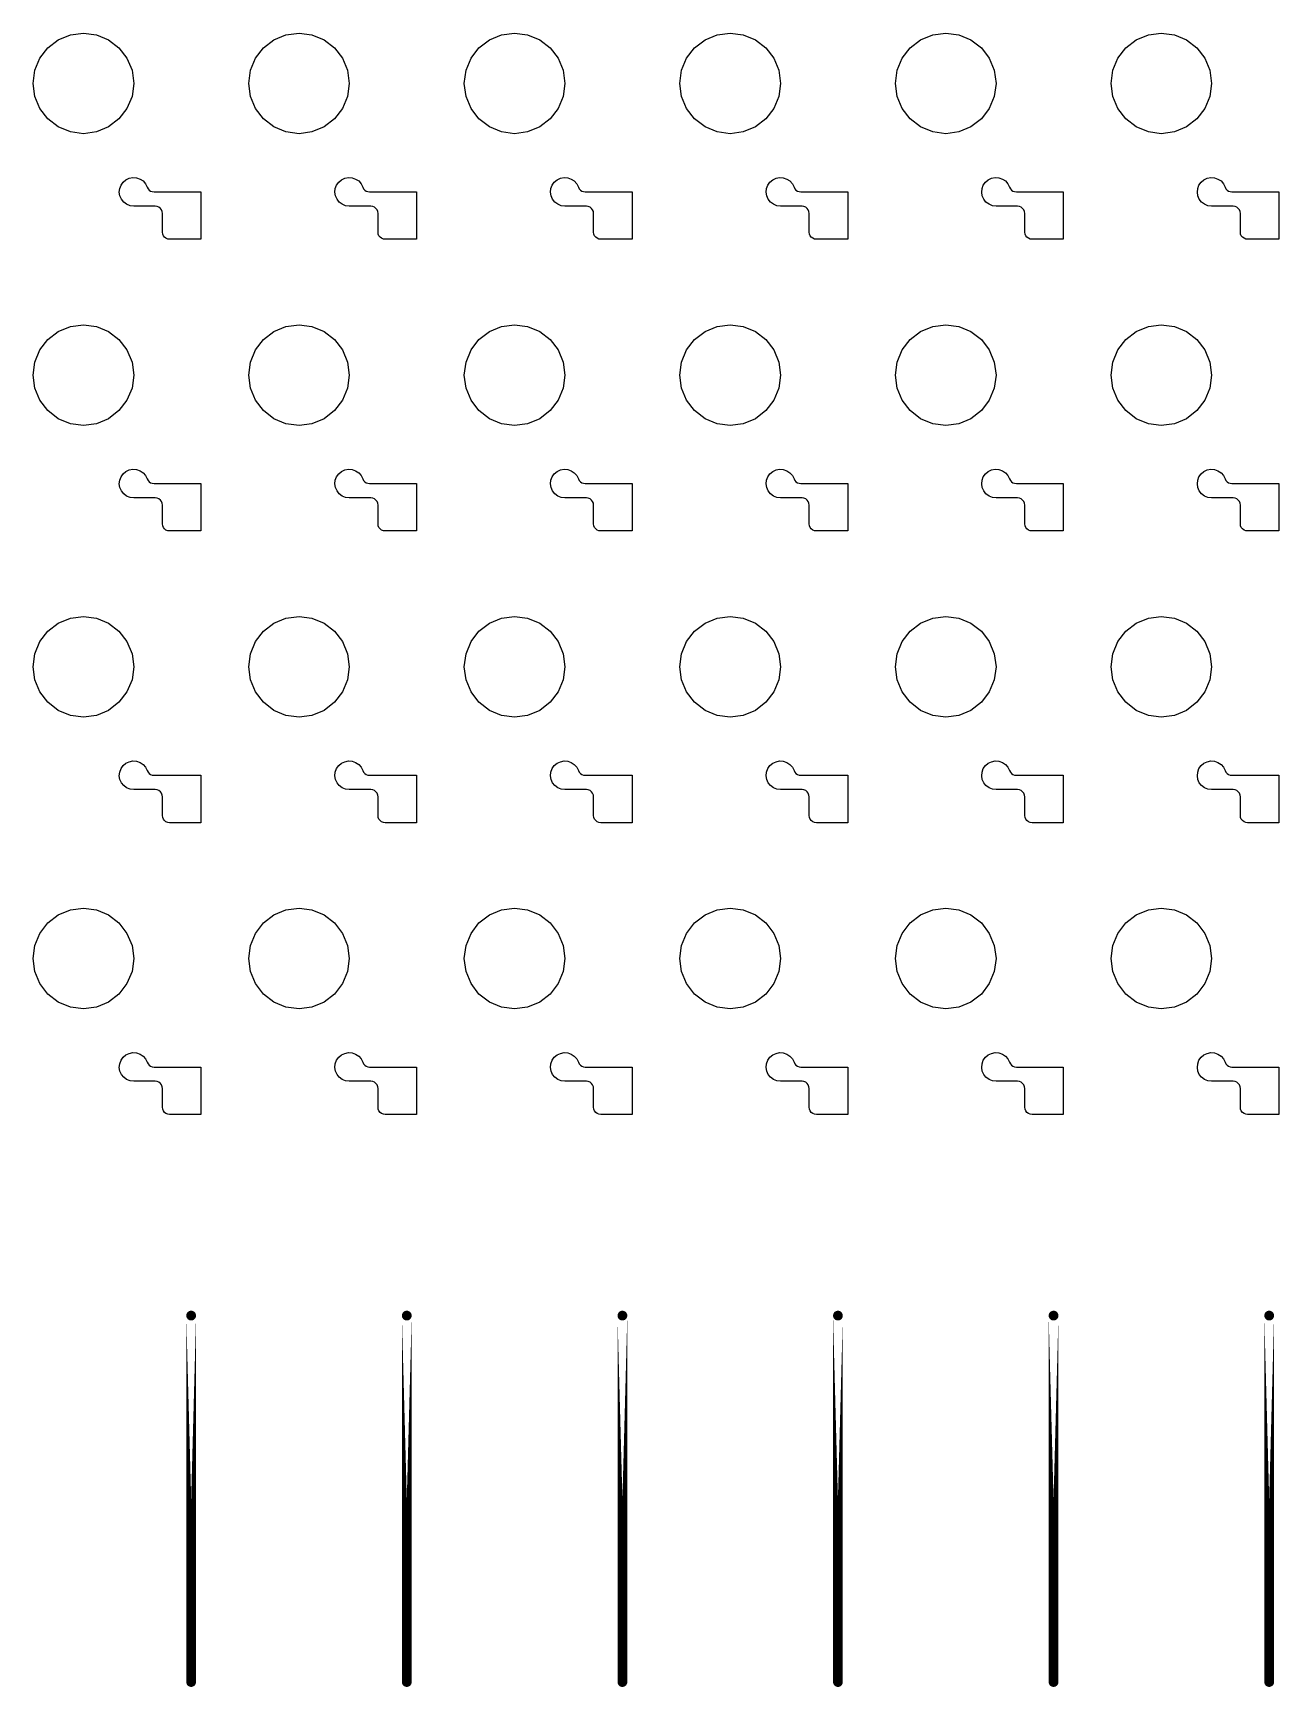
# Model space of a CAD drawing. Extents: x 11 to 212, y 11 to 212.
# Drawn here: x 132.85 to 143.04, y 46.96 to 60.5 of the extents above; entities that cross this region are included whole.
import ezdxf

# ---------------------------------------------------------------- set-up
doc = ezdxf.new("R2010")
doc.units = 0
doc.layers.get('0').update_dxf_attribs({"linetype": 'continuous'})
doc.layers.add('C3', color=7, linetype='continuous')

# ---------------------------------------------------------------- blocks, each defined once
blk = doc.blocks.new('cutlineendpoint')
at = {"const_width": 0.04}
blk.add_lwpolyline([(-0.02, 0, 1), (0.02, 0, 1)], format="xyb", close=True, dxfattribs=at)

msp = doc.modelspace()

# ---------------------------------------------------------------- linework, layer by layer
at = {"layer": 'C3'}
for points in [[(133.671, 60.088), (133.657, 59.982), (133.615, 59.882), (133.55, 59.797), (133.465, 59.732), (133.365, 59.691), (133.259, 59.676), (133.152, 59.691), (133.053, 59.732), (132.968, 59.797), (132.902, 59.882), (132.861, 59.982), (132.847, 60.088), (132.861, 60.195), (132.902, 60.294), (132.968, 60.379), (133.053, 60.445), (133.152, 60.486), (133.259, 60.5), (133.365, 60.486), (133.465, 60.445), (133.55, 60.379), (133.615, 60.294), (133.657, 60.195)], [(135.435, 60.088), (135.421, 59.982), (135.38, 59.882), (135.315, 59.797), (135.229, 59.732), (135.13, 59.691), (135.024, 59.676), (134.917, 59.691), (134.818, 59.732), (134.732, 59.797), (134.667, 59.882), (134.626, 59.982), (134.612, 60.088), (134.626, 60.195), (134.667, 60.294), (134.732, 60.379), (134.818, 60.445), (134.917, 60.486), (135.024, 60.5), (135.13, 60.486), (135.229, 60.445), (135.315, 60.379), (135.38, 60.294), (135.421, 60.195)], [(137.2, 60.088), (137.186, 59.982), (137.145, 59.882), (137.079, 59.797), (136.994, 59.732), (136.895, 59.691), (136.788, 59.676), (136.682, 59.691), (136.582, 59.732), (136.497, 59.797), (136.432, 59.882), (136.391, 59.982), (136.376, 60.088), (136.391, 60.195), (136.432, 60.294), (136.497, 60.379), (136.582, 60.445), (136.682, 60.486), (136.788, 60.5), (136.895, 60.486), (136.994, 60.445), (137.079, 60.379), (137.145, 60.294), (137.186, 60.195)], [(138.965, 60.088), (138.951, 59.982), (138.91, 59.882), (138.844, 59.797), (138.759, 59.732), (138.66, 59.691), (138.553, 59.676), (138.446, 59.691), (138.347, 59.732), (138.262, 59.797), (138.196, 59.882), (138.155, 59.982), (138.141, 60.088), (138.155, 60.195), (138.196, 60.294), (138.262, 60.379), (138.347, 60.445), (138.446, 60.486), (138.553, 60.5), (138.66, 60.486), (138.759, 60.445), (138.844, 60.379), (138.91, 60.294), (138.951, 60.195)], [(140.729, 60.088), (140.715, 59.982), (140.674, 59.882), (140.609, 59.797), (140.524, 59.732), (140.424, 59.691), (140.318, 59.676), (140.211, 59.691), (140.112, 59.732), (140.026, 59.797), (139.961, 59.882), (139.92, 59.982), (139.906, 60.088), (139.92, 60.195), (139.961, 60.294), (140.026, 60.379), (140.112, 60.445), (140.211, 60.486), (140.318, 60.5), (140.424, 60.486), (140.524, 60.445), (140.609, 60.379), (140.674, 60.294), (140.715, 60.195)], [(142.494, 60.088), (142.48, 59.982), (142.439, 59.882), (142.374, 59.797), (142.288, 59.732), (142.189, 59.691), (142.082, 59.676), (141.976, 59.691), (141.876, 59.732), (141.791, 59.797), (141.726, 59.882), (141.685, 59.982), (141.671, 60.088), (141.685, 60.195), (141.726, 60.294), (141.791, 60.379), (141.876, 60.445), (141.976, 60.486), (142.082, 60.5), (142.189, 60.486), (142.288, 60.445), (142.374, 60.379), (142.439, 60.294), (142.48, 60.195)], [(133.965, 58.812), (133.949, 58.814), (133.935, 58.82), (133.923, 58.829), (133.914, 58.841), (133.908, 58.855), (133.906, 58.871), (133.906, 59.024), (133.904, 59.039), (133.898, 59.053), (133.889, 59.065), (133.876, 59.074), (133.862, 59.08), (133.847, 59.082), (133.671, 59.082), (133.641, 59.086), (133.613, 59.098), (133.589, 59.116), (133.57, 59.139), (133.558, 59.167), (133.553, 59.197), (133.556, 59.227), (133.567, 59.255), (133.584, 59.28), (133.607, 59.299), (133.634, 59.312), (133.664, 59.317), (133.694, 59.315), (133.723, 59.305), (133.748, 59.289), (133.768, 59.266), (133.782, 59.239), (133.788, 59.226), (133.797, 59.215), (133.809, 59.207), (133.823, 59.202), (133.837, 59.2), (134.221, 59.2), (134.221, 58.812)], [(135.729, 58.812), (135.714, 58.814), (135.7, 58.82), (135.688, 58.829), (135.678, 58.841), (135.673, 58.855), (135.671, 58.871), (135.671, 59.024), (135.669, 59.039), (135.663, 59.053), (135.653, 59.065), (135.641, 59.074), (135.627, 59.08), (135.612, 59.082), (135.435, 59.082), (135.405, 59.086), (135.377, 59.098), (135.353, 59.116), (135.335, 59.139), (135.322, 59.167), (135.318, 59.197), (135.321, 59.227), (135.331, 59.255), (135.349, 59.28), (135.372, 59.299), (135.399, 59.312), (135.429, 59.317), (135.459, 59.315), (135.487, 59.305), (135.513, 59.289), (135.533, 59.266), (135.546, 59.239), (135.553, 59.226), (135.562, 59.215), (135.574, 59.207), (135.587, 59.202), (135.602, 59.2), (135.986, 59.2), (135.986, 58.812)], [(137.494, 58.812), (137.479, 58.814), (137.465, 58.82), (137.453, 58.829), (137.443, 58.841), (137.437, 58.855), (137.435, 58.871), (137.435, 59.024), (137.433, 59.039), (137.427, 59.053), (137.418, 59.065), (137.406, 59.074), (137.392, 59.08), (137.376, 59.082), (137.2, 59.082), (137.17, 59.086), (137.142, 59.098), (137.118, 59.116), (137.099, 59.139), (137.087, 59.167), (137.082, 59.197), (137.085, 59.227), (137.096, 59.255), (137.113, 59.28), (137.137, 59.299), (137.164, 59.312), (137.194, 59.317), (137.224, 59.315), (137.252, 59.305), (137.277, 59.289), (137.297, 59.266), (137.311, 59.239), (137.317, 59.226), (137.327, 59.215), (137.339, 59.207), (137.352, 59.202), (137.366, 59.2), (137.751, 59.2), (137.751, 58.812)], [(139.259, 58.812), (139.244, 58.814), (139.229, 58.82), (139.217, 58.829), (139.208, 58.841), (139.202, 58.855), (139.2, 58.871), (139.2, 59.024), (139.198, 59.039), (139.192, 59.053), (139.183, 59.065), (139.171, 59.074), (139.156, 59.08), (139.141, 59.082), (138.965, 59.082), (138.935, 59.086), (138.907, 59.098), (138.883, 59.116), (138.864, 59.139), (138.852, 59.167), (138.847, 59.197), (138.85, 59.227), (138.861, 59.255), (138.878, 59.28), (138.901, 59.299), (138.929, 59.312), (138.958, 59.317), (138.988, 59.315), (139.017, 59.305), (139.042, 59.289), (139.062, 59.266), (139.076, 59.239), (139.082, 59.226), (139.091, 59.215), (139.103, 59.207), (139.117, 59.202), (139.131, 59.2), (139.515, 59.2), (139.515, 58.812)], [(141.024, 58.812), (141.008, 58.814), (140.994, 58.82), (140.982, 58.829), (140.973, 58.841), (140.967, 58.855), (140.965, 58.871), (140.965, 59.024), (140.963, 59.039), (140.957, 59.053), (140.947, 59.065), (140.935, 59.074), (140.921, 59.08), (140.906, 59.082), (140.729, 59.082), (140.699, 59.086), (140.672, 59.098), (140.647, 59.116), (140.629, 59.139), (140.617, 59.167), (140.612, 59.197), (140.615, 59.227), (140.625, 59.255), (140.643, 59.28), (140.666, 59.299), (140.693, 59.312), (140.723, 59.317), (140.753, 59.315), (140.782, 59.305), (140.807, 59.289), (140.827, 59.266), (140.84, 59.239), (140.847, 59.226), (140.856, 59.215), (140.868, 59.207), (140.881, 59.202), (140.896, 59.2), (141.28, 59.2), (141.28, 58.812)], [(142.788, 58.812), (142.773, 58.814), (142.759, 58.82), (142.747, 58.829), (142.737, 58.841), (142.731, 58.855), (142.729, 58.871), (142.729, 59.024), (142.727, 59.039), (142.722, 59.053), (142.712, 59.065), (142.7, 59.074), (142.686, 59.08), (142.671, 59.082), (142.494, 59.082), (142.464, 59.086), (142.436, 59.098), (142.412, 59.116), (142.393, 59.139), (142.381, 59.167), (142.377, 59.197), (142.38, 59.227), (142.39, 59.255), (142.408, 59.28), (142.431, 59.299), (142.458, 59.312), (142.488, 59.317), (142.518, 59.315), (142.546, 59.305), (142.571, 59.289), (142.591, 59.266), (142.605, 59.239), (142.611, 59.226), (142.621, 59.215), (142.633, 59.207), (142.646, 59.202), (142.66, 59.2), (143.045, 59.2), (143.045, 58.812)], [(133.671, 57.7), (133.657, 57.593), (133.615, 57.494), (133.55, 57.409), (133.465, 57.343), (133.365, 57.302), (133.259, 57.288), (133.152, 57.302), (133.053, 57.343), (132.968, 57.409), (132.902, 57.494), (132.861, 57.593), (132.847, 57.7), (132.861, 57.807), (132.902, 57.906), (132.968, 57.991), (133.053, 58.057), (133.152, 58.098), (133.259, 58.112), (133.365, 58.098), (133.465, 58.057), (133.55, 57.991), (133.615, 57.906), (133.657, 57.807)], [(135.435, 57.7), (135.421, 57.593), (135.38, 57.494), (135.315, 57.409), (135.229, 57.343), (135.13, 57.302), (135.024, 57.288), (134.917, 57.302), (134.818, 57.343), (134.732, 57.409), (134.667, 57.494), (134.626, 57.593), (134.612, 57.7), (134.626, 57.807), (134.667, 57.906), (134.732, 57.991), (134.818, 58.057), (134.917, 58.098), (135.024, 58.112), (135.13, 58.098), (135.229, 58.057), (135.315, 57.991), (135.38, 57.906), (135.421, 57.807)], [(137.2, 57.7), (137.186, 57.593), (137.145, 57.494), (137.079, 57.409), (136.994, 57.343), (136.895, 57.302), (136.788, 57.288), (136.682, 57.302), (136.582, 57.343), (136.497, 57.409), (136.432, 57.494), (136.391, 57.593), (136.376, 57.7), (136.391, 57.807), (136.432, 57.906), (136.497, 57.991), (136.582, 58.057), (136.682, 58.098), (136.788, 58.112), (136.895, 58.098), (136.994, 58.057), (137.079, 57.991), (137.145, 57.906), (137.186, 57.807)], [(138.965, 57.7), (138.951, 57.593), (138.91, 57.494), (138.844, 57.409), (138.759, 57.343), (138.66, 57.302), (138.553, 57.288), (138.446, 57.302), (138.347, 57.343), (138.262, 57.409), (138.196, 57.494), (138.155, 57.593), (138.141, 57.7), (138.155, 57.807), (138.196, 57.906), (138.262, 57.991), (138.347, 58.057), (138.446, 58.098), (138.553, 58.112), (138.66, 58.098), (138.759, 58.057), (138.844, 57.991), (138.91, 57.906), (138.951, 57.807)], [(140.729, 57.7), (140.715, 57.593), (140.674, 57.494), (140.609, 57.409), (140.524, 57.343), (140.424, 57.302), (140.318, 57.288), (140.211, 57.302), (140.112, 57.343), (140.026, 57.409), (139.961, 57.494), (139.92, 57.593), (139.906, 57.7), (139.92, 57.807), (139.961, 57.906), (140.026, 57.991), (140.112, 58.057), (140.211, 58.098), (140.318, 58.112), (140.424, 58.098), (140.524, 58.057), (140.609, 57.991), (140.674, 57.906), (140.715, 57.807)], [(142.494, 57.7), (142.48, 57.593), (142.439, 57.494), (142.374, 57.409), (142.288, 57.343), (142.189, 57.302), (142.082, 57.288), (141.976, 57.302), (141.876, 57.343), (141.791, 57.409), (141.726, 57.494), (141.685, 57.593), (141.671, 57.7), (141.685, 57.807), (141.726, 57.906), (141.791, 57.991), (141.876, 58.057), (141.976, 58.098), (142.082, 58.112), (142.189, 58.098), (142.288, 58.057), (142.374, 57.991), (142.439, 57.906), (142.48, 57.807)], [(133.965, 56.424), (133.949, 56.426), (133.935, 56.431), (133.923, 56.441), (133.914, 56.453), (133.908, 56.467), (133.906, 56.482), (133.906, 56.635), (133.904, 56.651), (133.898, 56.665), (133.889, 56.677), (133.876, 56.686), (133.862, 56.692), (133.847, 56.694), (133.671, 56.694), (133.641, 56.698), (133.613, 56.709), (133.589, 56.727), (133.57, 56.751), (133.558, 56.779), (133.553, 56.809), (133.556, 56.839), (133.567, 56.867), (133.584, 56.891), (133.607, 56.911), (133.634, 56.924), (133.664, 56.929), (133.694, 56.927), (133.723, 56.917), (133.748, 56.9), (133.768, 56.878), (133.782, 56.851), (133.788, 56.838), (133.797, 56.827), (133.809, 56.819), (133.823, 56.814), (133.837, 56.812), (134.221, 56.812), (134.221, 56.424)], [(135.729, 56.424), (135.714, 56.426), (135.7, 56.431), (135.688, 56.441), (135.678, 56.453), (135.673, 56.467), (135.671, 56.482), (135.671, 56.635), (135.669, 56.651), (135.663, 56.665), (135.653, 56.677), (135.641, 56.686), (135.627, 56.692), (135.612, 56.694), (135.435, 56.694), (135.405, 56.698), (135.377, 56.709), (135.353, 56.727), (135.335, 56.751), (135.322, 56.779), (135.318, 56.809), (135.321, 56.839), (135.331, 56.867), (135.349, 56.891), (135.372, 56.911), (135.399, 56.924), (135.429, 56.929), (135.459, 56.927), (135.487, 56.917), (135.513, 56.9), (135.533, 56.878), (135.546, 56.851), (135.553, 56.838), (135.562, 56.827), (135.574, 56.819), (135.587, 56.814), (135.602, 56.812), (135.986, 56.812), (135.986, 56.424)], [(137.494, 56.424), (137.479, 56.426), (137.465, 56.431), (137.453, 56.441), (137.443, 56.453), (137.437, 56.467), (137.435, 56.482), (137.435, 56.635), (137.433, 56.651), (137.427, 56.665), (137.418, 56.677), (137.406, 56.686), (137.392, 56.692), (137.376, 56.694), (137.2, 56.694), (137.17, 56.698), (137.142, 56.709), (137.118, 56.727), (137.099, 56.751), (137.087, 56.779), (137.082, 56.809), (137.085, 56.839), (137.096, 56.867), (137.113, 56.891), (137.137, 56.911), (137.164, 56.924), (137.194, 56.929), (137.224, 56.927), (137.252, 56.917), (137.277, 56.9), (137.297, 56.878), (137.311, 56.851), (137.317, 56.838), (137.327, 56.827), (137.339, 56.819), (137.352, 56.814), (137.366, 56.812), (137.751, 56.812), (137.751, 56.424)], [(139.259, 56.424), (139.244, 56.426), (139.229, 56.431), (139.217, 56.441), (139.208, 56.453), (139.202, 56.467), (139.2, 56.482), (139.2, 56.635), (139.198, 56.651), (139.192, 56.665), (139.183, 56.677), (139.171, 56.686), (139.156, 56.692), (139.141, 56.694), (138.965, 56.694), (138.935, 56.698), (138.907, 56.709), (138.883, 56.727), (138.864, 56.751), (138.852, 56.779), (138.847, 56.809), (138.85, 56.839), (138.861, 56.867), (138.878, 56.891), (138.901, 56.911), (138.929, 56.924), (138.958, 56.929), (138.988, 56.927), (139.017, 56.917), (139.042, 56.9), (139.062, 56.878), (139.076, 56.851), (139.082, 56.838), (139.091, 56.827), (139.103, 56.819), (139.117, 56.814), (139.131, 56.812), (139.515, 56.812), (139.515, 56.424)], [(141.024, 56.424), (141.008, 56.426), (140.994, 56.431), (140.982, 56.441), (140.973, 56.453), (140.967, 56.467), (140.965, 56.482), (140.965, 56.635), (140.963, 56.651), (140.957, 56.665), (140.947, 56.677), (140.935, 56.686), (140.921, 56.692), (140.906, 56.694), (140.729, 56.694), (140.699, 56.698), (140.672, 56.709), (140.647, 56.727), (140.629, 56.751), (140.617, 56.779), (140.612, 56.809), (140.615, 56.839), (140.625, 56.867), (140.643, 56.891), (140.666, 56.911), (140.693, 56.924), (140.723, 56.929), (140.753, 56.927), (140.782, 56.917), (140.807, 56.9), (140.827, 56.878), (140.84, 56.851), (140.847, 56.838), (140.856, 56.827), (140.868, 56.819), (140.881, 56.814), (140.896, 56.812), (141.28, 56.812), (141.28, 56.424)], [(142.788, 56.424), (142.773, 56.426), (142.759, 56.431), (142.747, 56.441), (142.737, 56.453), (142.731, 56.467), (142.729, 56.482), (142.729, 56.635), (142.727, 56.651), (142.722, 56.665), (142.712, 56.677), (142.7, 56.686), (142.686, 56.692), (142.671, 56.694), (142.494, 56.694), (142.464, 56.698), (142.436, 56.709), (142.412, 56.727), (142.393, 56.751), (142.381, 56.779), (142.377, 56.809), (142.38, 56.839), (142.39, 56.867), (142.408, 56.891), (142.431, 56.911), (142.458, 56.924), (142.488, 56.929), (142.518, 56.927), (142.546, 56.917), (142.571, 56.9), (142.591, 56.878), (142.605, 56.851), (142.611, 56.838), (142.621, 56.827), (142.633, 56.819), (142.646, 56.814), (142.66, 56.812), (143.045, 56.812), (143.045, 56.424)], [(133.671, 55.312), (133.657, 55.205), (133.615, 55.106), (133.55, 55.021), (133.465, 54.955), (133.365, 54.914), (133.259, 54.9), (133.152, 54.914), (133.053, 54.955), (132.968, 55.021), (132.902, 55.106), (132.861, 55.205), (132.847, 55.312), (132.861, 55.418), (132.902, 55.518), (132.968, 55.603), (133.053, 55.668), (133.152, 55.709), (133.259, 55.724), (133.365, 55.709), (133.465, 55.668), (133.55, 55.603), (133.615, 55.518), (133.657, 55.418)], [(135.435, 55.312), (135.421, 55.205), (135.38, 55.106), (135.315, 55.021), (135.229, 54.955), (135.13, 54.914), (135.024, 54.9), (134.917, 54.914), (134.818, 54.955), (134.732, 55.021), (134.667, 55.106), (134.626, 55.205), (134.612, 55.312), (134.626, 55.418), (134.667, 55.518), (134.732, 55.603), (134.818, 55.668), (134.917, 55.709), (135.024, 55.724), (135.13, 55.709), (135.229, 55.668), (135.315, 55.603), (135.38, 55.518), (135.421, 55.418)], [(137.2, 55.312), (137.186, 55.205), (137.145, 55.106), (137.079, 55.021), (136.994, 54.955), (136.895, 54.914), (136.788, 54.9), (136.682, 54.914), (136.582, 54.955), (136.497, 55.021), (136.432, 55.106), (136.391, 55.205), (136.376, 55.312), (136.391, 55.418), (136.432, 55.518), (136.497, 55.603), (136.582, 55.668), (136.682, 55.709), (136.788, 55.724), (136.895, 55.709), (136.994, 55.668), (137.079, 55.603), (137.145, 55.518), (137.186, 55.418)], [(138.965, 55.312), (138.951, 55.205), (138.91, 55.106), (138.844, 55.021), (138.759, 54.955), (138.66, 54.914), (138.553, 54.9), (138.446, 54.914), (138.347, 54.955), (138.262, 55.021), (138.196, 55.106), (138.155, 55.205), (138.141, 55.312), (138.155, 55.418), (138.196, 55.518), (138.262, 55.603), (138.347, 55.668), (138.446, 55.709), (138.553, 55.724), (138.66, 55.709), (138.759, 55.668), (138.844, 55.603), (138.91, 55.518), (138.951, 55.418)], [(140.729, 55.312), (140.715, 55.205), (140.674, 55.106), (140.609, 55.021), (140.524, 54.955), (140.424, 54.914), (140.318, 54.9), (140.211, 54.914), (140.112, 54.955), (140.026, 55.021), (139.961, 55.106), (139.92, 55.205), (139.906, 55.312), (139.92, 55.418), (139.961, 55.518), (140.026, 55.603), (140.112, 55.668), (140.211, 55.709), (140.318, 55.724), (140.424, 55.709), (140.524, 55.668), (140.609, 55.603), (140.674, 55.518), (140.715, 55.418)], [(142.494, 55.312), (142.48, 55.205), (142.439, 55.106), (142.374, 55.021), (142.288, 54.955), (142.189, 54.914), (142.082, 54.9), (141.976, 54.914), (141.876, 54.955), (141.791, 55.021), (141.726, 55.106), (141.685, 55.205), (141.671, 55.312), (141.685, 55.418), (141.726, 55.518), (141.791, 55.603), (141.876, 55.668), (141.976, 55.709), (142.082, 55.724), (142.189, 55.709), (142.288, 55.668), (142.374, 55.603), (142.439, 55.518), (142.48, 55.418)], [(133.965, 54.035), (133.949, 54.037), (133.935, 54.043), (133.923, 54.053), (133.914, 54.065), (133.908, 54.079), (133.906, 54.094), (133.906, 54.247), (133.904, 54.262), (133.898, 54.276), (133.889, 54.289), (133.876, 54.298), (133.862, 54.304), (133.847, 54.306), (133.671, 54.306), (133.641, 54.31), (133.613, 54.321), (133.589, 54.339), (133.57, 54.363), (133.558, 54.39), (133.553, 54.42), (133.556, 54.45), (133.567, 54.479), (133.584, 54.503), (133.607, 54.523), (133.634, 54.535), (133.664, 54.541), (133.694, 54.539), (133.723, 54.529), (133.748, 54.512), (133.768, 54.49), (133.782, 54.463), (133.788, 54.45), (133.797, 54.439), (133.809, 54.431), (133.823, 54.425), (133.837, 54.424), (134.221, 54.424), (134.221, 54.035)], [(135.729, 54.035), (135.714, 54.037), (135.7, 54.043), (135.688, 54.053), (135.678, 54.065), (135.673, 54.079), (135.671, 54.094), (135.671, 54.247), (135.669, 54.262), (135.663, 54.276), (135.653, 54.289), (135.641, 54.298), (135.627, 54.304), (135.612, 54.306), (135.435, 54.306), (135.405, 54.31), (135.377, 54.321), (135.353, 54.339), (135.335, 54.363), (135.322, 54.39), (135.318, 54.42), (135.321, 54.45), (135.331, 54.479), (135.349, 54.503), (135.372, 54.523), (135.399, 54.535), (135.429, 54.541), (135.459, 54.539), (135.487, 54.529), (135.513, 54.512), (135.533, 54.49), (135.546, 54.463), (135.553, 54.45), (135.562, 54.439), (135.574, 54.431), (135.587, 54.425), (135.602, 54.424), (135.986, 54.424), (135.986, 54.035)], [(137.494, 54.035), (137.479, 54.037), (137.465, 54.043), (137.453, 54.053), (137.443, 54.065), (137.437, 54.079), (137.435, 54.094), (137.435, 54.247), (137.433, 54.262), (137.427, 54.276), (137.418, 54.289), (137.406, 54.298), (137.392, 54.304), (137.376, 54.306), (137.2, 54.306), (137.17, 54.31), (137.142, 54.321), (137.118, 54.339), (137.099, 54.363), (137.087, 54.39), (137.082, 54.42), (137.085, 54.45), (137.096, 54.479), (137.113, 54.503), (137.137, 54.523), (137.164, 54.535), (137.194, 54.541), (137.224, 54.539), (137.252, 54.529), (137.277, 54.512), (137.297, 54.49), (137.311, 54.463), (137.317, 54.45), (137.327, 54.439), (137.339, 54.431), (137.352, 54.425), (137.366, 54.424), (137.751, 54.424), (137.751, 54.035)], [(139.259, 54.035), (139.244, 54.037), (139.229, 54.043), (139.217, 54.053), (139.208, 54.065), (139.202, 54.079), (139.2, 54.094), (139.2, 54.247), (139.198, 54.262), (139.192, 54.276), (139.183, 54.289), (139.171, 54.298), (139.156, 54.304), (139.141, 54.306), (138.965, 54.306), (138.935, 54.31), (138.907, 54.321), (138.883, 54.339), (138.864, 54.363), (138.852, 54.39), (138.847, 54.42), (138.85, 54.45), (138.861, 54.479), (138.878, 54.503), (138.901, 54.523), (138.929, 54.535), (138.958, 54.541), (138.988, 54.539), (139.017, 54.529), (139.042, 54.512), (139.062, 54.49), (139.076, 54.463), (139.082, 54.45), (139.091, 54.439), (139.103, 54.431), (139.117, 54.425), (139.131, 54.424), (139.515, 54.424), (139.515, 54.035)], [(141.024, 54.035), (141.008, 54.037), (140.994, 54.043), (140.982, 54.053), (140.973, 54.065), (140.967, 54.079), (140.965, 54.094), (140.965, 54.247), (140.963, 54.262), (140.957, 54.276), (140.947, 54.289), (140.935, 54.298), (140.921, 54.304), (140.906, 54.306), (140.729, 54.306), (140.699, 54.31), (140.672, 54.321), (140.647, 54.339), (140.629, 54.363), (140.617, 54.39), (140.612, 54.42), (140.615, 54.45), (140.625, 54.479), (140.643, 54.503), (140.666, 54.523), (140.693, 54.535), (140.723, 54.541), (140.753, 54.539), (140.782, 54.529), (140.807, 54.512), (140.827, 54.49), (140.84, 54.463), (140.847, 54.45), (140.856, 54.439), (140.868, 54.431), (140.881, 54.425), (140.896, 54.424), (141.28, 54.424), (141.28, 54.035)], [(142.788, 54.035), (142.773, 54.037), (142.759, 54.043), (142.747, 54.053), (142.737, 54.065), (142.731, 54.079), (142.729, 54.094), (142.729, 54.247), (142.727, 54.262), (142.722, 54.276), (142.712, 54.289), (142.7, 54.298), (142.686, 54.304), (142.671, 54.306), (142.494, 54.306), (142.464, 54.31), (142.436, 54.321), (142.412, 54.339), (142.393, 54.363), (142.381, 54.39), (142.377, 54.42), (142.38, 54.45), (142.39, 54.479), (142.408, 54.503), (142.431, 54.523), (142.458, 54.535), (142.488, 54.541), (142.518, 54.539), (142.546, 54.529), (142.571, 54.512), (142.591, 54.49), (142.605, 54.463), (142.611, 54.45), (142.621, 54.439), (142.633, 54.431), (142.646, 54.425), (142.66, 54.424), (143.045, 54.424), (143.045, 54.035)], [(133.671, 52.924), (133.657, 52.817), (133.615, 52.718), (133.55, 52.632), (133.465, 52.567), (133.365, 52.526), (133.259, 52.512), (133.152, 52.526), (133.053, 52.567), (132.968, 52.632), (132.902, 52.718), (132.861, 52.817), (132.847, 52.924), (132.861, 53.03), (132.902, 53.129), (132.968, 53.215), (133.053, 53.28), (133.152, 53.321), (133.259, 53.335), (133.365, 53.321), (133.465, 53.28), (133.55, 53.215), (133.615, 53.129), (133.657, 53.03)], [(135.435, 52.924), (135.421, 52.817), (135.38, 52.718), (135.315, 52.632), (135.229, 52.567), (135.13, 52.526), (135.024, 52.512), (134.917, 52.526), (134.818, 52.567), (134.732, 52.632), (134.667, 52.718), (134.626, 52.817), (134.612, 52.924), (134.626, 53.03), (134.667, 53.129), (134.732, 53.215), (134.818, 53.28), (134.917, 53.321), (135.024, 53.335), (135.13, 53.321), (135.229, 53.28), (135.315, 53.215), (135.38, 53.129), (135.421, 53.03)], [(137.2, 52.924), (137.186, 52.817), (137.145, 52.718), (137.079, 52.632), (136.994, 52.567), (136.895, 52.526), (136.788, 52.512), (136.682, 52.526), (136.582, 52.567), (136.497, 52.632), (136.432, 52.718), (136.391, 52.817), (136.376, 52.924), (136.391, 53.03), (136.432, 53.129), (136.497, 53.215), (136.582, 53.28), (136.682, 53.321), (136.788, 53.335), (136.895, 53.321), (136.994, 53.28), (137.079, 53.215), (137.145, 53.129), (137.186, 53.03)], [(138.965, 52.924), (138.951, 52.817), (138.91, 52.718), (138.844, 52.632), (138.759, 52.567), (138.66, 52.526), (138.553, 52.512), (138.446, 52.526), (138.347, 52.567), (138.262, 52.632), (138.196, 52.718), (138.155, 52.817), (138.141, 52.924), (138.155, 53.03), (138.196, 53.129), (138.262, 53.215), (138.347, 53.28), (138.446, 53.321), (138.553, 53.335), (138.66, 53.321), (138.759, 53.28), (138.844, 53.215), (138.91, 53.129), (138.951, 53.03)], [(140.729, 52.924), (140.715, 52.817), (140.674, 52.718), (140.609, 52.632), (140.524, 52.567), (140.424, 52.526), (140.318, 52.512), (140.211, 52.526), (140.112, 52.567), (140.026, 52.632), (139.961, 52.718), (139.92, 52.817), (139.906, 52.924), (139.92, 53.03), (139.961, 53.129), (140.026, 53.215), (140.112, 53.28), (140.211, 53.321), (140.318, 53.335), (140.424, 53.321), (140.524, 53.28), (140.609, 53.215), (140.674, 53.129), (140.715, 53.03)], [(142.494, 52.924), (142.48, 52.817), (142.439, 52.718), (142.374, 52.632), (142.288, 52.567), (142.189, 52.526), (142.082, 52.512), (141.976, 52.526), (141.876, 52.567), (141.791, 52.632), (141.726, 52.718), (141.685, 52.817), (141.671, 52.924), (141.685, 53.03), (141.726, 53.129), (141.791, 53.215), (141.876, 53.28), (141.976, 53.321), (142.082, 53.335), (142.189, 53.321), (142.288, 53.28), (142.374, 53.215), (142.439, 53.129), (142.48, 53.03)], [(133.965, 51.647), (133.949, 51.649), (133.935, 51.655), (133.923, 51.664), (133.914, 51.676), (133.908, 51.691), (133.906, 51.706), (133.906, 51.859), (133.904, 51.874), (133.898, 51.888), (133.889, 51.9), (133.876, 51.91), (133.862, 51.916), (133.847, 51.918), (133.671, 51.918), (133.641, 51.922), (133.613, 51.933), (133.589, 51.951), (133.57, 51.975), (133.558, 52.002), (133.553, 52.032), (133.556, 52.062), (133.567, 52.09), (133.584, 52.115), (133.607, 52.134), (133.634, 52.147), (133.664, 52.153), (133.694, 52.151), (133.723, 52.141), (133.748, 52.124), (133.768, 52.101), (133.782, 52.075), (133.788, 52.062), (133.797, 52.051), (133.809, 52.042), (133.823, 52.037), (133.837, 52.035), (134.221, 52.035), (134.221, 51.647)], [(135.729, 51.647), (135.714, 51.649), (135.7, 51.655), (135.688, 51.664), (135.678, 51.676), (135.673, 51.691), (135.671, 51.706), (135.671, 51.859), (135.669, 51.874), (135.663, 51.888), (135.653, 51.9), (135.641, 51.91), (135.627, 51.916), (135.612, 51.918), (135.435, 51.918), (135.405, 51.922), (135.377, 51.933), (135.353, 51.951), (135.335, 51.975), (135.322, 52.002), (135.318, 52.032), (135.321, 52.062), (135.331, 52.09), (135.349, 52.115), (135.372, 52.134), (135.399, 52.147), (135.429, 52.153), (135.459, 52.151), (135.487, 52.141), (135.513, 52.124), (135.533, 52.101), (135.546, 52.075), (135.553, 52.062), (135.562, 52.051), (135.574, 52.042), (135.587, 52.037), (135.602, 52.035), (135.986, 52.035), (135.986, 51.647)], [(137.494, 51.647), (137.479, 51.649), (137.465, 51.655), (137.453, 51.664), (137.443, 51.676), (137.437, 51.691), (137.435, 51.706), (137.435, 51.859), (137.433, 51.874), (137.427, 51.888), (137.418, 51.9), (137.406, 51.91), (137.392, 51.916), (137.376, 51.918), (137.2, 51.918), (137.17, 51.922), (137.142, 51.933), (137.118, 51.951), (137.099, 51.975), (137.087, 52.002), (137.082, 52.032), (137.085, 52.062), (137.096, 52.09), (137.113, 52.115), (137.137, 52.134), (137.164, 52.147), (137.194, 52.153), (137.224, 52.151), (137.252, 52.141), (137.277, 52.124), (137.297, 52.101), (137.311, 52.075), (137.317, 52.062), (137.327, 52.051), (137.339, 52.042), (137.352, 52.037), (137.366, 52.035), (137.751, 52.035), (137.751, 51.647)], [(139.259, 51.647), (139.244, 51.649), (139.229, 51.655), (139.217, 51.664), (139.208, 51.676), (139.202, 51.691), (139.2, 51.706), (139.2, 51.859), (139.198, 51.874), (139.192, 51.888), (139.183, 51.9), (139.171, 51.91), (139.156, 51.916), (139.141, 51.918), (138.965, 51.918), (138.935, 51.922), (138.907, 51.933), (138.883, 51.951), (138.864, 51.975), (138.852, 52.002), (138.847, 52.032), (138.85, 52.062), (138.861, 52.09), (138.878, 52.115), (138.901, 52.134), (138.929, 52.147), (138.958, 52.153), (138.988, 52.151), (139.017, 52.141), (139.042, 52.124), (139.062, 52.101), (139.076, 52.075), (139.082, 52.062), (139.091, 52.051), (139.103, 52.042), (139.117, 52.037), (139.131, 52.035), (139.515, 52.035), (139.515, 51.647)], [(141.024, 51.647), (141.008, 51.649), (140.994, 51.655), (140.982, 51.664), (140.973, 51.676), (140.967, 51.691), (140.965, 51.706), (140.965, 51.859), (140.963, 51.874), (140.957, 51.888), (140.947, 51.9), (140.935, 51.91), (140.921, 51.916), (140.906, 51.918), (140.729, 51.918), (140.699, 51.922), (140.672, 51.933), (140.647, 51.951), (140.629, 51.975), (140.617, 52.002), (140.612, 52.032), (140.615, 52.062), (140.625, 52.09), (140.643, 52.115), (140.666, 52.134), (140.693, 52.147), (140.723, 52.153), (140.753, 52.151), (140.782, 52.141), (140.807, 52.124), (140.827, 52.101), (140.84, 52.075), (140.847, 52.062), (140.856, 52.051), (140.868, 52.042), (140.881, 52.037), (140.896, 52.035), (141.28, 52.035), (141.28, 51.647)], [(142.788, 51.647), (142.773, 51.649), (142.759, 51.655), (142.747, 51.664), (142.737, 51.676), (142.731, 51.691), (142.729, 51.706), (142.729, 51.859), (142.727, 51.874), (142.722, 51.888), (142.712, 51.9), (142.7, 51.91), (142.686, 51.916), (142.671, 51.918), (142.494, 51.918), (142.464, 51.922), (142.436, 51.933), (142.412, 51.951), (142.393, 51.975), (142.381, 52.002), (142.377, 52.032), (142.38, 52.062), (142.39, 52.09), (142.408, 52.115), (142.431, 52.134), (142.458, 52.147), (142.488, 52.153), (142.518, 52.151), (142.546, 52.141), (142.571, 52.124), (142.591, 52.101), (142.605, 52.075), (142.611, 52.062), (142.621, 52.051), (142.633, 52.042), (142.646, 52.037), (142.66, 52.035), (143.045, 52.035), (143.045, 51.647)]]:
    msp.add_lwpolyline(points, close=True, dxfattribs=at)
at = {"layer": 'C3', "const_width": 0.08}
for points in [[(134.141, 50), (134.141, 47)], [(135.906, 50), (135.906, 47)], [(137.671, 50), (137.671, 47)], [(139.435, 50), (139.435, 47)], [(141.2, 50), (141.2, 47)], [(142.965, 50), (142.965, 47)]]:
    msp.add_lwpolyline(points, close=True, dxfattribs=at)

# ---------------------------------------------------------------- block references
at = {"layer": 'C3'}
for p in [(134.141, 50), (135.906, 50), (137.671, 50), (139.435, 50), (141.2, 50), (142.965, 50), (134.141, 47), (135.906, 47), (137.671, 47), (139.435, 47), (141.2, 47), (142.965, 47)]:
    msp.add_blockref('cutlineendpoint', p, dxfattribs=at)

doc.saveas('drawing.dxf')
